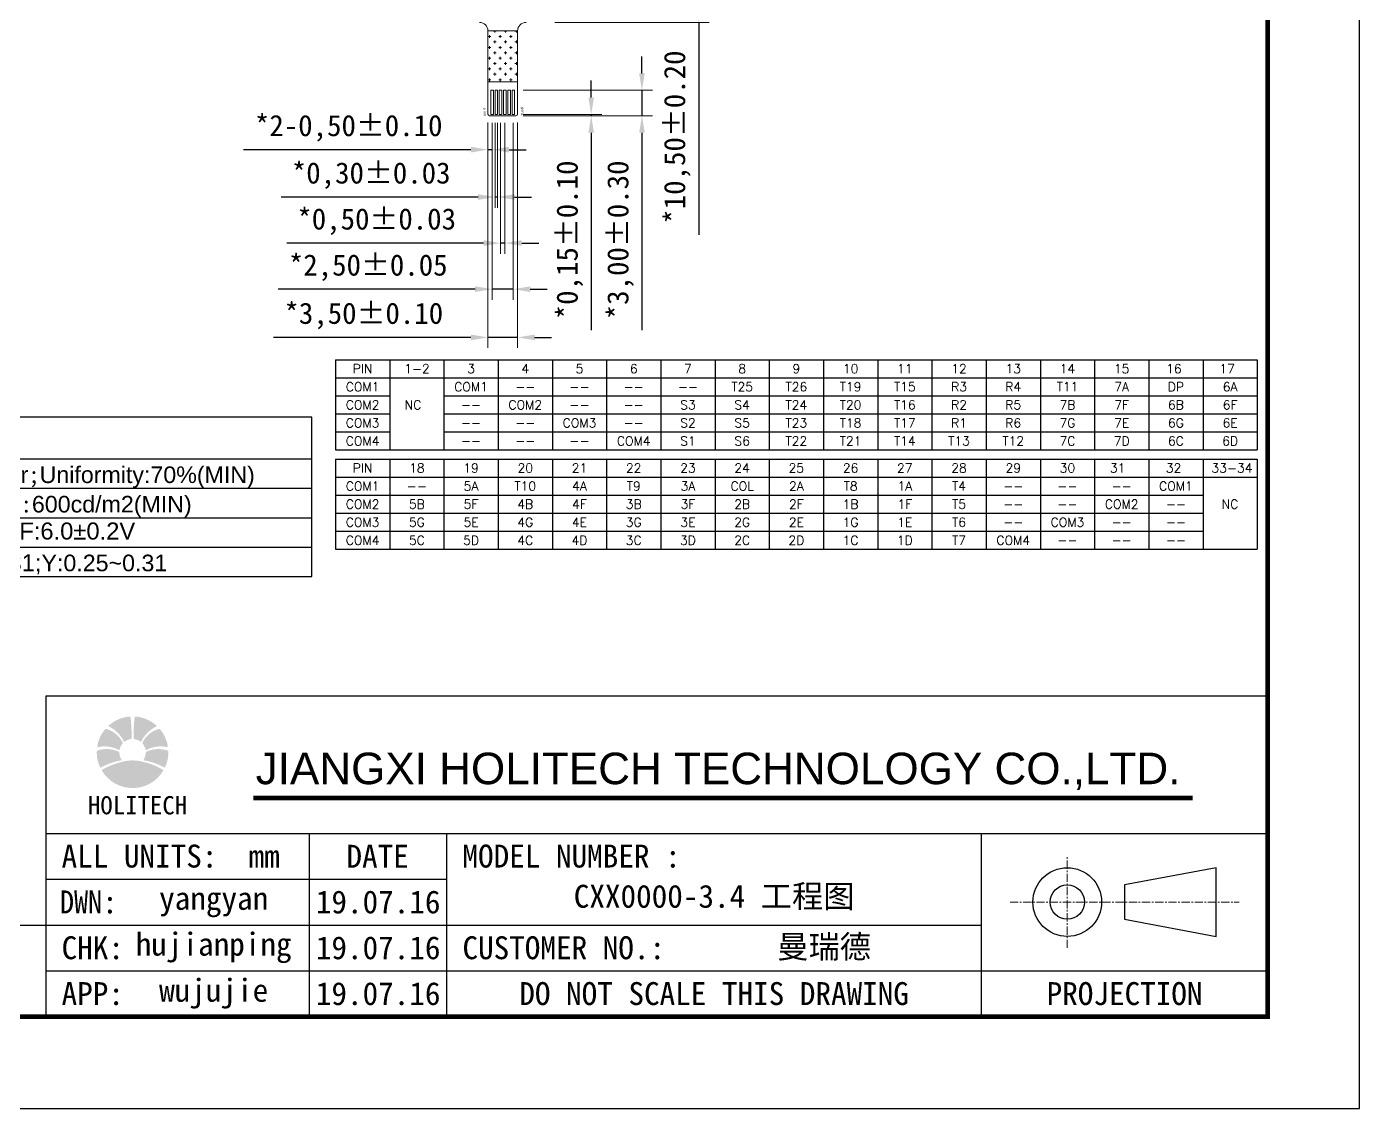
# Model space of a CAD drawing. Header units: millimetres. Extents: x 1946 to 4611, y 2266 to 2855.
# Drawn here: x 3872.1 to 4029.2, y 2517.6 to 2645 of the extents above; entities that cross this region are included whole.
import ezdxf
from ezdxf.enums import TextEntityAlignment as Align

# ---------------------------------------------------------------- set-up
doc = ezdxf.new("R2010")
doc.units = ezdxf.units.MM
doc.linetypes.add('CENTER', pattern=[0.6, 0.375, -0.075, 0.075, -0.075])
for name, color, linetype, lineweight in [('Axis', 8, 'CENTER', 0), ('EMI', 5, 'Continuous', 0), ('FPC', 30, 'Continuous', 0), ('TEXT', 7, 'Continuous', 30)]:
    doc.layers.add(name, color=color, linetype=linetype, lineweight=lineweight)
doc.layers.add('Dim', color=4, linetype='Continuous')
doc.styles.add('Arial', font='arial.ttf')
doc.styles.add('SSSoft_Romans', font='Romans')
doc.styles.add('宋体', font='')
doc.styles.get('宋体').set_extended_font_data('SimSun')
doc.dimstyles.new('DIM', dxfattribs={"dimtxt": 2.5, "dimasz": 2, "dimexe": 1.25, "dimexo": 1, "dimgap": 1, "dimtad": 1, "dimzin": 1, "dimtxsty": '宋体', "dimcen": 2.5, "dimazin": 0, "dimtfac": 1, "dimtmove": 0, "dimatfit": 3, "dimfxl": 0, "dimlwe": 0, "dimarcsym": 0})

# ---------------------------------------------------------------- blocks, each defined once
blk = doc.blocks.new('HOLITECH')
h = blk.add_hatch(color=94)
h.set_gradient(color1=(0, 143, 0), color2=(255, 255, 0), tint=1, name='SPHERICAL')
edge = h.paths.add_edge_path()
edge.add_arc((-0.1830832347582145, -1.043674020013441), 4.367101844234435, 97.7798262540382, 127.0413251149676)
edge.add_arc((-2.892096416544518, 2.545918237935439), 0.1300000000001482, 206.9862268349366, 307.04132511499614, ccw=False)
edge.add_arc((-13.14048650722816, -2.672794543641771), 11.37062878921896, 26.98622683487357, 63.39548301360759)
edge.add_arc((-7.990164766995804, 7.610135414279284), 0.1300000000001142, 132.0553711426193, 243.3954830136484, ccw=False)
edge.add_arc((-0.1830832347582145, -1.043674020013441), 11.78499634388865, 94.9013541973153, 132.0553711425881, ccw=False)
edge.add_arc((-1.162230730762076, 10.37441629242539), 0.3250000000000163, 6.089298582743879, 94.90135419731553, ccw=False)
edge.add_arc((-61.88755424450392, 3.896222615349416), 61.39489363971696, -0.28113038328069706, 6.089298582750303, ccw=False)
edge.add_arc((-0.81823768731374, 3.605239674395875), 0.3249999999998697, 277.7798262540329, 358.1910647346718, ccw=False)
edge = h.paths.add_edge_path()
edge.add_arc((-4.873582475478088, -1.166297792078126), 0.3249999999999854, 1.4975430730339099, 65.14411431817848, ccw=False)
edge.add_arc((-0.183083234759124, -1.043674020013441), 4.367101844233858, 181.4975430730245, 214.2015881882942)
edge.add_arc((-3.902478742343192, -3.57152331448799), 0.1299999999999506, -80.134791760094, 34.20158818832158, ccw=False)
edge.add_arc((-0.1563196480351507, -25.11327155985521), 21.73505489191939, 99.86520823993209, 118.4052929153832)
edge.add_arc((-10.65040838275172, -5.709145105351126), 0.3250000000000212, 204.0233744117898, 298.4052929153554, ccw=False)
edge.add_arc((-0.1830832347582145, -1.043674020013782), 11.7849963438887, 178.8316168528916, 204.0233744117891, ccw=False)
edge.add_arc((-11.64069690403721, -0.8099964483656095), 0.3249999999999751, 108.8279899814425, 178.8316168528866, ccw=False)
edge.add_arc((-8.701604370186487, -9.429718854349517), 9.432023623487417, 65.14411431816421, 108.82798998144759, ccw=False)
edge = h.paths.add_edge_path()
edge.add_arc((-9.36791015724748, -8.878844060849588), 9.765425792504875, 61.17724591781393, 101.970827766661)
edge.add_arc((-11.46080208539615, 0.9921485969907735), 0.3250000000000069, 169.7673235738127, 281.9708277666717, ccw=False)
edge.add_arc((-0.1830832347582145, -1.043674020013668), 11.78499634388885, 139.9894566670372, 169.7673235738063, ccw=False)
edge.add_arc((-8.960594079362636, 6.324284962960974), 0.3249999999998676, 74.48873394389938, 139.9894566670215, ccw=False)
edge.add_arc((-11.1729941349322, -1.64728485364617), 8.597885793175422, 26.19716754630292, 74.48873394389858, ccw=False)
edge.add_arc((-3.749897559670899, 2.004875682429542), 0.3250000000001081, -40.520450902741516, 26.197167546310084, ccw=False)
edge.add_arc((-0.1830832347582145, -1.043674020013441), 4.367101844234476, 139.4795490972513, 169.2780043997368)
edge.add_arc((-4.601672190497993, -0.2070160028807777), 0.1300000000000006, 243.349994601729, 349.2780043997533, ccw=False)
edge = h.paths.add_edge_path()
edge.add_arc((-0.1830832347577598, -1.043674020013441), 4.367101844234435, 52.958674885032394, 82.2201737459618, ccw=False)
edge.add_arc((2.525929947028544, 2.545918237935439), 0.1300000000001482, 232.9586748850039, 333.0137731650634)
edge.add_arc((12.77432003771173, -2.672794543641771), 11.37062878921896, 116.60451698639241, 153.0137731651264, ccw=False)
edge.add_arc((7.623998297479829, 7.610135414279284), 0.1300000000001142, 296.6045169863517, 407.9446288573806)
edge.add_arc((-0.1830832347577598, -1.043674020013441), 11.78499634388865, 47.94462885741186, 85.0986458026847)
edge.add_arc((0.7960642612456468, 10.37441629242539), 0.3250000000000163, 85.09864580268453, 173.9107014172561)
edge.add_arc((61.52138777498749, 3.896222615349416), 61.39489363971696, 173.9107014172497, 180.2811303832807)
edge.add_arc((0.452071217797311, 3.605239674395875), 0.3249999999998697, 181.8089352653282, 262.2201737459671)
edge = h.paths.add_edge_path()
edge.add_arc((4.507416005962114, -1.166297792078126), 0.3249999999999854, 114.8558856818215, 178.5024569269661)
edge.add_arc((-0.183083234757305, -1.043674020013441), 4.367101844233858, 325.7984118117058, 358.5024569269755, ccw=False)
edge.add_arc((3.536312272826763, -3.57152331448799), 0.1299999999999506, 145.7984118116784, 260.1347917600941)
edge.add_arc((-0.2098468214812783, -25.11327155985521), 21.73505489191939, 61.5947070846168, 80.13479176006791, ccw=False)
edge.add_arc((10.28424191323575, -5.709145105351126), 0.3250000000000212, 241.5947070846446, 335.9766255882103)
edge.add_arc((-0.1830832347582145, -1.043674020013782), 11.7849963438887, 335.9766255882108, 361.1683831471083)
edge.add_arc((11.27453043452078, -0.8099964483656095), 0.3249999999999751, 1.168383147113416, 71.17201001855753)
edge.add_arc((8.335437900670513, -9.429718854349517), 9.432023623487417, 71.17201001855238, 114.8558856818358)
edge = h.paths.add_edge_path()
edge.add_arc((9.00174368773105, -8.878844060849588), 9.765425792504875, 78.02917223333901, 118.82275408218601, ccw=False)
edge.add_arc((11.09463561588018, 0.9921485969907735), 0.3250000000000069, 258.0291722333283, 370.2326764261873)
edge.add_arc((-0.1830832347582145, -1.043674020013668), 11.78499634388885, 10.23267642619374, 40.01054333296282)
edge.add_arc((8.594427609846662, 6.324284962960974), 0.3249999999998676, 40.0105433329785, 105.5112660561006)
edge.add_arc((10.80682766541577, -1.64728485364617), 8.597885793175422, 105.5112660561014, 153.8028324536971)
edge.add_arc((3.383731090154924, 2.004875682429542), 0.3250000000001081, 153.8028324536899, 220.5204509027415)
edge.add_arc((-0.1830832347582145, -1.043674020013441), 4.367101844234476, 10.721995600263199, 40.52045090274868, ccw=False)
edge.add_arc((4.235505720981564, -0.2070160028807777), 0.1300000000000006, 190.7219956002467, 296.650005398271)
edge = h.paths.add_edge_path()
edge.add_arc((-0.1830832347582145, -16.74353248954515), 13, 79.01266659772953, 100.9873334022705)
edge.add_arc((1.98611279196075, -27.91626521556407), 24.38136055001271, 100.9873334022703, 119.7578517505367)
edge.add_arc((-9.953912373059666, -7.032197556918391), 0.325, 119.7578517505274, 211.5040571619366)
edge.add_arc((-0.1830832347582145, -1.043674020013441), 11.78499634388876, 211.5040571619304, 328.4963594451465)
edge.add_arc((9.587789446828992, -7.032126511447586), 0.3249999999999915, 328.4963594451419, 421.5480495951247)
edge.add_arc((-2.352279261476724, -27.91626521556407), 24.38136055001271, 60.25954825181987, 79.01266659772966)
at = {"color": 94, "true_color": 0x00ad00, "insert": (1.452665850140889, -18.53004855065602), "char_height": 6, "attachment_point": 5, "style": '宋体'}
blk.add_mtext('HOLITECH', dxfattribs=at)
blk = doc.blocks.new('工程图框')
at = {"color": 4}
blk.add_lwpolyline([(-525, 0), (0, 0), (0, 371.2500000000005), (-525, 371.2500000000005)], close=True, dxfattribs=at)
at = {"const_width": 0.625}
blk.add_lwpolyline([(-512.5, 12.5), (-12.5, 12.5), (-12.5, 358.7500000000005), (-512.5, 358.7500000000005)], close=True, dxfattribs=at)
at = {"color": 0}
for points in [[(-179.1666666666661, 12.5), (-179.1666666666661, 56.25), (-12.5, 56.25), (-12.5, 12.5), (-179.1000006933864, 12.5)], [(-179.1666666666661, 37.5), (-12.5, 37.5)], [(-143.2291666666661, 12.5), (-143.2291666666661, 37.5)], [(-51.5625, 12.49999999999818), (-51.5625, 37.5)], [(-179.1666666666661, 31.25), (-124.4791666666661, 31.25)], [(-512.5, 25), (-51.5625, 25)], [(-179.1666666666661, 18.75), (-12.5, 18.75)]]:
    blk.add_lwpolyline(points, dxfattribs=at)
at = {"color": 1, "const_width": 0.625, "flags": 128}
blk.add_lwpolyline([(-150.8714327149737, 42.31321795024542), (-22.74643271497371, 42.31321795024542)], dxfattribs=at)
blk.add_lwpolyline([(-124.4791666666661, 12.49999999999818), (-124.4791666666661, 37.5)])
at = {"color": 0}
blk.add_lwpolyline([(-19.53125, 23.4375), (-19.53125, 32.8125), (-32.03125, 30.46875), (-32.03125, 25.78125)], close=True, dxfattribs=at)
for radius in [4.6875, 2.34375]:
    blk.add_circle((-39.84375, 28.125), radius, dxfattribs=at)
at = {"layer": 'Axis', "linetype": 'CENTER', "ltscale": 3, "flags": 128}
for points in [[(-39.84375, 21.875), (-39.84375, 34.375)], [(-47.65625, 28.125), (-16.40625, 28.125)]]:
    blk.add_lwpolyline(points, dxfattribs=at)
at = {"xscale": 0.4144504980115298, "yscale": 0.4144504980114926, "zscale": 0.4144504980114861}
blk.add_blockref('HOLITECH', (-167.2811648118332, 48.99384795242304), dxfattribs=at)
at = {"color": 4, "insert": (-150.5606433241592, 45.95535683883872), "char_height": 4.3, "attachment_point": 4, "style": 'Arial'}
blk.add_mtext('{\\C3;JIANGXI HOLITECH TECHNOLOGY CO.,LTD.}', dxfattribs=at)
at = {"color": 0, "char_height": 3.125, "style": '宋体'}
for s, insert, width, attachment_point in [(' ALL UNITS:  mm', (-179.1666666666661, 34.375), 4.884981308350689e-13, 4), ('{\\W0.9; DWN}:', (-179.1666666666661, 28.125), 4.884981308350689e-13, 4), (' CHK:', (-179.1666666666661, 21.875), 4.884981308350689e-13, 4), (' APP:', (-179.1666666666661, 15.625), 4.884981308350689e-13, 4), ('PROJECTION', (-32.03125, 15.625), 6.661338147750939e-13, 5)]:
    blk.add_mtext(s, dxfattribs=dict(at, insert=insert, width=width, attachment_point=attachment_point))
at = {"color": 0, "char_height": 3.125, "attachment_point": 4, "style": '宋体'}
for s, insert in [(' MODEL NUMBER :', (-124.4791666666661, 34.375)), ('{\\C256; CUSTOMER NO.:}', (-124.4791666666661, 21.87499999999937))]:
    blk.add_mtext(s, dxfattribs=dict(at, insert=insert))
at = {"color": 1, "insert": (-88.02083333333212, 15.625), "char_height": 3.125, "width": 6.661338147750939e-13, "attachment_point": 5, "style": '宋体'}
blk.add_mtext('DO NOT SCALE THIS DRAWING', dxfattribs=at)
at = {"layer": 'Dim', "color": 0, "insert": (-133.9254095247325, 34.375), "char_height": 3.125, "attachment_point": 5, "style": '宋体'}
blk.add_mtext('DATE', dxfattribs=at)
blk = doc.blocks.new('*D108')
at = {"layer": 'Defpoints', "color": 0}
for p in [(3933.317912540574, 2656.024527375496), (3933.317912540574, 2645.524527375496), (3951.292339981849, 2645.524527375496)]:
    blk.add_point(p, dxfattribs=at)
at = {"layer": 'Dim', "color": 0, "lineweight": 0}
for p, q in [((3934.317912540574, 2656.024527375496), (3952.542339981849, 2656.024527375496)), ((3934.317912540574, 2645.524527375496), (3952.542339981849, 2645.524527375496))]:
    blk.add_line(p, q, dxfattribs=at)
at = {"layer": 'Dim', "color": 0, "lineweight": -2}
for p, q in [((3951.292339981849, 2654.024527375496), (3951.292339981849, 2647.524527375496)), ((3951.292339981849, 2645.524527375496), (3951.292339981849, 2620.496749597718))]:
    blk.add_line(p, q, dxfattribs=at)
at = {"layer": 'Dim', "color": 0}
for points in [[(3950.959006648516, 2654.024527375496), (3951.625673315183, 2654.024527375496), (3951.292339981849, 2656.024527375496)], [(3950.959006648516, 2647.524527375496), (3951.625673315183, 2647.524527375496), (3951.292339981849, 2645.524527375496)]]:
    blk.add_solid(points, dxfattribs=at)
at = {"layer": 'Dim', "color": 0, "insert": (3948.771506648515, 2632.010638486608), "char_height": 2.5, "attachment_point": 5, "rotation": 90, "style": '宋体'}
blk.add_mtext('{\\C2;*}10,50%%P0.20', dxfattribs=at)
blk = doc.blocks.new('*D109')
at = {"layer": 'Defpoints', "color": 0}
for p in [(3926.442912540573, 2634.724527375496), (3926.942912540573, 2634.674527375496), (3926.442912540573, 2630.530883615225)]:
    blk.add_point(p, dxfattribs=at)
at = {"layer": 'Dim', "color": 0, "lineweight": 0}
for p, q in [((3926.442912540573, 2633.724527375496), (3926.442912540573, 2629.280883615225)), ((3926.942912540573, 2633.674527375496), (3926.942912540573, 2629.280883615225))]:
    blk.add_line(p, q, dxfattribs=at)
at = {"layer": 'Dim', "color": 0, "lineweight": -2}
for p, q in [((3924.442912540573, 2630.530883615225), (3897.637356985018, 2630.530883615225)), ((3926.942912540573, 2630.530883615225), (3926.442912540573, 2630.530883615225)), ((3928.942912540573, 2630.530883615225), (3930.942912540573, 2630.530883615225))]:
    blk.add_line(p, q, dxfattribs=at)
at = {"layer": 'Dim', "color": 0}
for points in [[(3924.442912540573, 2630.864216948559), (3924.442912540573, 2630.197550281892), (3926.442912540573, 2630.530883615225)], [(3928.942912540573, 2630.864216948559), (3928.942912540573, 2630.197550281892), (3926.942912540573, 2630.530883615225)]]:
    blk.add_solid(points, dxfattribs=at)
at = {"layer": 'Dim', "color": 0, "insert": (3910.040134762795, 2633.051716948559), "char_height": 2.5, "attachment_point": 5, "style": '宋体'}
blk.add_mtext('{\\C2;*}2-0,50%%P0.10', dxfattribs=at)
blk = doc.blocks.new('*D85')
at = {"layer": 'Defpoints', "color": 0}
for p in [(3927.292912540573, 2634.674527375496), (3927.592912540573, 2634.674527375496), (3927.292912540573, 2624.94652978091)]:
    blk.add_point(p, dxfattribs=at)
at = {"layer": 'Dim', "color": 0, "lineweight": 0}
for p, q in [((3927.292912540573, 2633.674527375496), (3927.292912540573, 2623.69652978091)), ((3927.592912540573, 2633.674527375496), (3927.592912540573, 2623.69652978091))]:
    blk.add_line(p, q, dxfattribs=at)
at = {"layer": 'Dim', "color": 0, "lineweight": -2}
for p, q in [((3925.292912540573, 2624.94652978091), (3902.08457920724, 2624.94652978091)), ((3927.592912540573, 2624.94652978091), (3927.292912540573, 2624.94652978091)), ((3929.592912540573, 2624.94652978091), (3931.592912540573, 2624.94652978091))]:
    blk.add_line(p, q, dxfattribs=at)
at = {"layer": 'Dim', "color": 0}
for points in [[(3925.292912540573, 2625.279863114244), (3925.292912540573, 2624.613196447577), (3927.292912540573, 2624.94652978091)], [(3929.592912540573, 2625.279863114244), (3929.592912540573, 2624.613196447577), (3927.592912540573, 2624.94652978091)]]:
    blk.add_solid(points, dxfattribs=at)
at = {"layer": 'Dim', "color": 0, "insert": (3912.688745873907, 2627.467363114244), "char_height": 2.5, "attachment_point": 5, "style": '宋体'}
blk.add_mtext('{\\C2;*}0,30%%P0.03', dxfattribs=at)
blk = doc.blocks.new('*D86')
at = {"layer": 'Defpoints', "color": 0}
for p in [(3927.942912540573, 2634.674527375496), (3928.442912540573, 2634.674527375496), (3927.942912540573, 2619.524857978181)]:
    blk.add_point(p, dxfattribs=at)
at = {"layer": 'Dim', "color": 0, "lineweight": 0}
for p, q in [((3927.942912540573, 2633.674527375496), (3927.942912540573, 2618.274857978181)), ((3928.442912540573, 2633.674527375496), (3928.442912540573, 2618.274857978181))]:
    blk.add_line(p, q, dxfattribs=at)
at = {"layer": 'Dim', "color": 0, "lineweight": -2}
for p, q in [((3925.942912540573, 2619.524857978181), (3902.73457920724, 2619.524857978181)), ((3928.442912540573, 2619.524857978181), (3927.942912540573, 2619.524857978181)), ((3930.442912540573, 2619.524857978181), (3932.442912540573, 2619.524857978181))]:
    blk.add_line(p, q, dxfattribs=at)
at = {"layer": 'Dim', "color": 0}
for points in [[(3925.942912540573, 2619.858191311514), (3925.942912540573, 2619.191524644848), (3927.942912540573, 2619.524857978181)], [(3930.442912540573, 2619.858191311514), (3930.442912540573, 2619.191524644848), (3928.442912540573, 2619.524857978181)]]:
    blk.add_solid(points, dxfattribs=at)
at = {"layer": 'Dim', "color": 0, "insert": (3913.338745873907, 2622.045691311514), "char_height": 2.5, "attachment_point": 5, "style": '宋体'}
blk.add_mtext('{\\C2;*}0,50%%P0.03', dxfattribs=at)
blk = doc.blocks.new('*D87')
at = {"layer": 'Defpoints', "color": 0}
for p in [(3926.942912540573, 2634.674527375496), (3929.442912540573, 2634.674527375496), (3926.942912540573, 2614.09709538622)]:
    blk.add_point(p, dxfattribs=at)
at = {"layer": 'Dim', "color": 0, "lineweight": 0}
for p, q in [((3926.942912540573, 2633.674527375496), (3926.942912540573, 2612.84709538622)), ((3929.442912540573, 2633.674527375496), (3929.442912540573, 2612.84709538622))]:
    blk.add_line(p, q, dxfattribs=at)
at = {"layer": 'Dim', "color": 0, "lineweight": -2}
for p, q in [((3924.942912540573, 2614.09709538622), (3901.73457920724, 2614.09709538622)), ((3929.442912540573, 2614.09709538622), (3926.942912540573, 2614.09709538622)), ((3931.442912540573, 2614.09709538622), (3933.442912540573, 2614.09709538622))]:
    blk.add_line(p, q, dxfattribs=at)
at = {"layer": 'Dim', "color": 0}
for points in [[(3924.942912540573, 2614.430428719553), (3924.942912540573, 2613.763762052886), (3926.942912540573, 2614.09709538622)], [(3931.442912540573, 2614.430428719553), (3931.442912540573, 2613.763762052886), (3929.442912540573, 2614.09709538622)]]:
    blk.add_solid(points, dxfattribs=at)
at = {"layer": 'Dim', "color": 0, "insert": (3912.338745873907, 2616.617928719553), "char_height": 2.5, "attachment_point": 5, "style": '宋体'}
blk.add_mtext('{\\C2;*}2,50%%P0.05', dxfattribs=at)
blk = doc.blocks.new('*D88')
at = {"layer": 'Defpoints', "color": 0}
for p in [(3926.442912540574, 2634.724527375496), (3929.942912540574, 2634.724527375496), (3926.442912540574, 2608.412206517057)]:
    blk.add_point(p, dxfattribs=at)
at = {"layer": 'Dim', "color": 0, "lineweight": 0}
for p, q in [((3926.442912540574, 2633.724527375496), (3926.442912540574, 2607.162206517057)), ((3929.942912540574, 2633.724527375496), (3929.942912540574, 2607.162206517057))]:
    blk.add_line(p, q, dxfattribs=at)
at = {"layer": 'Dim', "color": 0, "lineweight": -2}
for p, q in [((3924.442912540574, 2608.412206517057), (3901.192912540574, 2608.412206517057)), ((3929.942912540574, 2608.412206517057), (3926.442912540574, 2608.412206517057)), ((3931.942912540574, 2608.412206517057), (3933.942912540574, 2608.412206517057))]:
    blk.add_line(p, q, dxfattribs=at)
at = {"layer": 'Dim', "color": 0}
for points in [[(3924.442912540574, 2608.74553985039), (3924.442912540574, 2608.078873183723), (3926.442912540574, 2608.412206517057)], [(3931.942912540574, 2608.74553985039), (3931.942912540574, 2608.078873183723), (3929.942912540574, 2608.412206517057)]]:
    blk.add_solid(points, dxfattribs=at)
at = {"layer": 'Dim', "color": 0, "insert": (3911.817912540574, 2610.93303985039), "char_height": 2.5, "attachment_point": 5, "style": '宋体'}
blk.add_mtext('{\\C2;*}3,50%%P0.10', dxfattribs=at)
blk = doc.blocks.new('*D89')
at = {"layer": 'Defpoints', "color": 0}
for p in [(3929.592912540573, 2634.674527375496), (3929.592912540573, 2634.524527375496), (3938.624021171267, 2634.524527375496)]:
    blk.add_point(p, dxfattribs=at)
at = {"layer": 'Dim', "color": 0, "lineweight": -2}
for p, q in [((3938.624021171267, 2636.674527375496), (3938.624021171267, 2638.674527375496)), ((3938.624021171267, 2634.674527375496), (3938.624021171267, 2634.524527375496)), ((3938.624021171267, 2632.524527375496), (3938.624021171267, 2609.274527375496))]:
    blk.add_line(p, q, dxfattribs=at)
at = {"layer": 'Dim', "color": 0, "lineweight": 0}
for p, q in [((3930.592912540573, 2634.674527375496), (3939.874021171267, 2634.674527375496)), ((3930.592912540573, 2634.524527375496), (3939.874021171267, 2634.524527375496))]:
    blk.add_line(p, q, dxfattribs=at)
at = {"layer": 'Dim', "color": 0}
for points in [[(3938.290687837934, 2636.674527375496), (3938.957354504601, 2636.674527375496), (3938.624021171267, 2634.674527375496)], [(3938.290687837934, 2632.524527375496), (3938.957354504601, 2632.524527375496), (3938.624021171267, 2634.524527375496)]]:
    blk.add_solid(points, dxfattribs=at)
at = {"layer": 'Dim', "color": 0, "insert": (3936.103187837933, 2619.899527375497), "char_height": 2.5, "attachment_point": 5, "rotation": 90, "style": '宋体'}
blk.add_mtext('{\\C2;*}0,15%%P0.10', dxfattribs=at)
blk = doc.blocks.new('*D90')
at = {"layer": 'Defpoints', "color": 0}
for p in [(3929.592912540573, 2637.524527375496), (3929.592912540573, 2634.524527375496), (3944.606343425209, 2634.524527375496)]:
    blk.add_point(p, dxfattribs=at)
at = {"layer": 'Dim', "color": 0, "lineweight": -2}
for p, q in [((3944.606343425209, 2639.524527375496), (3944.606343425209, 2641.524527375496)), ((3944.606343425209, 2637.524527375496), (3944.606343425209, 2634.524527375496)), ((3944.606343425209, 2632.524527375496), (3944.606343425209, 2609.274527375496))]:
    blk.add_line(p, q, dxfattribs=at)
at = {"layer": 'Dim', "color": 0, "lineweight": 0}
for p, q in [((3930.592912540573, 2637.524527375496), (3945.856343425209, 2637.524527375496)), ((3930.592912540573, 2634.524527375496), (3945.856343425209, 2634.524527375496))]:
    blk.add_line(p, q, dxfattribs=at)
at = {"layer": 'Dim', "color": 0}
for points in [[(3944.273010091875, 2639.524527375496), (3944.939676758542, 2639.524527375496), (3944.606343425209, 2637.524527375496)], [(3944.273010091875, 2632.524527375496), (3944.939676758542, 2632.524527375496), (3944.606343425209, 2634.524527375496)]]:
    blk.add_solid(points, dxfattribs=at)
at = {"layer": 'Dim', "color": 0, "insert": (3942.085510091875, 2619.899527375497), "char_height": 2.5, "attachment_point": 5, "rotation": 90, "style": '宋体'}
blk.add_mtext('{\\C2;*}3,00%%P0.30', dxfattribs=at)

msp = doc.modelspace()

# ---------------------------------------------------------------- hatches: boundary and pattern name
at = {"layer": 'EMI', "lineweight": 0}
h = msp.add_hatch(dxfattribs=at)
h.set_pattern_fill('CROSS', color=256, scale=0.1, style=0)
h.set_pattern_definition([(0, (1445.519500020524, -0.9189909248996173), (0.635, 0.635), [0.3175, -0.9525000000000001]), (90, (1445.678250020525, -1.077740924899672), (-0.635, 0.635), [0.3175, -0.9525000000000001])])
h.paths.add_polyline_path([(3926.442912540574, 2644.524527375496), (3926.442912540574, 2638.524527375496), (3929.942912540574, 2638.524527375496), (3929.942912540574, 2644.524527375496)])
edge = h.paths.add_edge_path()
edge.add_line((3938.792912540574, 2670.950698385896), (3919.592912540573, 2670.950698385896))
edge.add_line((3919.592912540573, 2670.950698385896), (3919.592912540573, 2670.550698385896))
edge.add_arc((3920.592912540573, 2670.550698385896), 1, 180, 270)
edge.add_line((3920.592912540573, 2669.550698385896), (3925.192912540584, 2669.550698385896))
edge.add_arc((3925.193509215894, 2668.551275600797), 0.9994229632123934, -0.3591850106748211, 90.03420671760182, ccw=False)
edge.add_line((3926.192912540574, 2668.545010298196), (3926.192912540574, 2657.024527375496))
edge.add_line((3926.192912540574, 2657.024527375496), (3932.192912540574, 2657.024527375496))
edge.add_line((3932.192912540574, 2657.024527375496), (3932.192912540574, 2668.545010298196))
edge.add_arc((3933.19230781636, 2668.551283604166), 0.9994149646823255, 89.9653315721655, 180.3596467220819, ccw=False)
edge.add_line((3933.192912540543, 2669.550698385896), (3937.792912540574, 2669.550698385896))
edge.add_arc((3937.792912540574, 2670.550698385896), 1, 270, 360)
edge.add_line((3938.792912540574, 2670.550698385896), (3938.792912540574, 2670.950698385896))

# ---------------------------------------------------------------- linework, layer by layer
at = {"layer": 'Dim'}
for p, q in [((3908.484480051834, 2605.783157248597), (4017.126774326822, 2605.783157248597)), ((3908.484480051834, 2605.783157248597), (3908.484480051834, 2595.143546375267)), ((3914.87520324448, 2605.783157248597), (3914.87520324448, 2595.143546375267)), ((3921.265926437126, 2605.783157248597), (3921.265926437126, 2595.143546375267)), ((3927.656649629773, 2605.783157248597), (3927.656649629773, 2595.143546375267)), ((3934.047372822419, 2605.783157248597), (3934.047372822419, 2595.143546375267)), ((3940.438096015066, 2605.783157248597), (3940.438096015066, 2595.143546375267)), ((3946.828819207712, 2605.783157248597), (3946.828819207712, 2595.143546375267)), ((3953.219542400358, 2605.783157248597), (3953.219542400358, 2595.143546375267)), ((3959.610265593005, 2605.783157248597), (3959.610265593005, 2595.143546375267)), ((3966.000988785651, 2605.783157248597), (3966.000988785651, 2595.143546375267)), ((3972.391711978298, 2605.783157248597), (3972.391711978298, 2595.143546375267)), ((3978.782435170944, 2605.783157248597), (3978.782435170944, 2595.143546375267)), ((3985.17315836359, 2605.783157248597), (3985.17315836359, 2595.143546375267)), ((3991.563881556237, 2605.783157248597), (3991.563881556237, 2595.143546375267)), ((3997.954604748883, 2605.783157248597), (3997.954604748883, 2595.143546375267)), ((4004.345327941529, 2605.783157248597), (4004.345327941529, 2595.143546375267)), ((4010.736051134176, 2605.783157248597), (4010.736051134176, 2595.143546375267)), ((4017.126774326822, 2605.783157248597), (4017.126774326822, 2595.143546375267)), ((3908.484480051834, 2603.655235073931), (4017.126774326822, 2603.655235073931)), ((3908.484480051834, 2601.527312899265), (3914.87520324448, 2601.527312899265)), ((3921.265926437126, 2601.527312899265), (4017.126774326822, 2601.527312899265)), ((3908.484480051834, 2599.399390724599), (3914.87520324448, 2599.399390724599)), ((3921.265926437126, 2599.399390724599), (4017.126774326822, 2599.399390724599)), ((3908.484480051834, 2597.271468549933), (3914.87520324448, 2597.271468549933)), ((3921.265926437126, 2597.271468549933), (4017.126774326822, 2597.271468549933)), ((3908.484480051834, 2595.143546375266), (4017.126774326822, 2595.143546375266)), ((3908.484480051834, 2594.079585287933), (4017.126774326822, 2594.079585287933)), ((3908.484480051834, 2594.079585287933), (3908.484480051834, 2583.439974414603)), ((3914.87520324448, 2594.079585287933), (3914.87520324448, 2583.439974414603)), ((3921.265926437126, 2594.079585287933), (3921.265926437126, 2583.439974414603)), ((3927.656649629772, 2594.079585287933), (3927.656649629772, 2583.439974414603)), ((3934.047372822419, 2594.079585287933), (3934.047372822419, 2583.439974414603)), ((3940.438096015065, 2594.079585287933), (3940.438096015065, 2583.439974414603)), ((3946.828819207711, 2594.079585287933), (3946.828819207711, 2583.439974414603)), ((3953.219542400358, 2594.079585287933), (3953.219542400358, 2583.439974414603)), ((3959.610265593004, 2594.079585287933), (3959.610265593004, 2583.439974414603)), ((3966.000988785651, 2594.079585287933), (3966.000988785651, 2583.439974414603)), ((3972.391711978297, 2594.079585287933), (3972.391711978297, 2583.439974414603)), ((3978.782435170943, 2594.079585287933), (3978.782435170943, 2583.439974414603)), ((3985.17315836359, 2594.079585287933), (3985.17315836359, 2583.439974414603)), ((3991.563881556236, 2594.079585287933), (3991.563881556236, 2583.439974414603)), ((3997.954604748883, 2594.079585287933), (3997.954604748883, 2583.439974414603)), ((4004.345327941529, 2594.079585287933), (4004.345327941529, 2583.439974414603)), ((4010.736051134175, 2594.079585287933), (4010.736051134175, 2583.439974414603)), ((4017.126774326822, 2594.079585287933), (4017.126774326822, 2583.439974414603)), ((3908.484480051834, 2591.951663113267), (4017.126774326822, 2591.951663113267)), ((3908.484480051834, 2589.823740938601), (4010.736051134175, 2589.823740938601)), ((3908.484480051834, 2587.695818763935), (4010.736051134175, 2587.695818763935)), ((3908.484480051834, 2585.567896589269), (4010.736051134175, 2585.567896589269)), ((3908.484480051834, 2583.439974414603), (4017.126774326822, 2583.439974414603))]:
    msp.add_line(p, q, dxfattribs=at)
at = {"layer": 'EMI'}
msp.add_lwpolyline([(3926.442912540574, 2644.524527375496), (3926.442912540574, 2638.524527375496), (3929.942912540574, 2638.524527375496), (3929.942912540574, 2644.524527375496)], close=True, dxfattribs=at)
at = {"layer": 'FPC'}
msp.add_lwpolyline([(3925.442912540574, 2645.524527375496, -0.414213562373095), (3926.442912540574, 2644.524527375496), (3926.442912540574, 2634.724527375496, 0.414213562373095), (3926.642912540573, 2634.524527375496), (3929.742912540573, 2634.524527375496, 0.414213562373095), (3929.942912540574, 2634.724527375496), (3929.942912540574, 2644.524527375496, -0.414213562373095), (3930.942912540574, 2645.524527375496)], format="xyb", dxfattribs=at)
for points in [[(3926.792912540573, 2634.674527375496), (3927.092912540573, 2634.674527375496), (3927.092912540573, 2637.524527375496), (3926.792912540573, 2637.524527375496)], [(3927.292912540573, 2634.674527375496), (3927.592912540573, 2634.674527375496), (3927.592912540573, 2637.524527375496), (3927.292912540573, 2637.524527375496)], [(3927.792912540573, 2634.674527375496), (3928.092912540573, 2634.674527375496), (3928.092912540573, 2637.524527375496), (3927.792912540573, 2637.524527375496)], [(3928.292912540573, 2634.674527375496), (3928.592912540573, 2634.674527375496), (3928.592912540573, 2637.524527375496), (3928.292912540573, 2637.524527375496)], [(3928.792912540573, 2634.674527375496), (3929.092912540573, 2634.674527375496), (3929.092912540573, 2637.524527375496), (3928.792912540573, 2637.524527375496)], [(3929.292912540573, 2634.674527375496), (3929.592912540573, 2634.674527375496), (3929.592912540573, 2637.524527375496), (3929.292912540573, 2637.524527375496)]]:
    msp.add_lwpolyline(points, close=True, dxfattribs=at)
at = {"layer": 'TEXT', "color": 4, "lineweight": 30}
for p, q in [((3905.687641163774, 2599.009918227449), (3782.202314362557, 2599.009918227449)), ((3905.687641163775, 2580.227798218317), (3905.687641163774, 2599.009918227449)), ((3838.327944112228, 2594.099616829084), (3905.687641163774, 2594.099616829084)), ((3856.232809147943, 2590.635818698315), (3905.687641163774, 2590.635818698315)), ((3856.232809147943, 2587.166478538316), (3905.687641163774, 2587.166478538316)), ((3856.232809147942, 2583.697138378316), (3905.687641163774, 2583.697138378316)), ((3838.327944112228, 2580.227798218317), (3905.687641163774, 2580.227798218317))]:
    msp.add_line(p, q, dxfattribs=at)

# ---------------------------------------------------------------- block references
at = {"lineweight": 0, "xscale": 0.864, "yscale": 0.864, "zscale": 0.864}
msp.add_blockref('工程图框', (4029.162261303839, 2517.572975220109), dxfattribs=at)

# ---------------------------------------------------------------- texts
at = {"layer": 'Dim', "style": '宋体'}
for s, p in [('pin6', (3925.937750704578, 2635.421339696599)), ('pin1', (3930.394533192419, 2635.494078092136))]:
    msp.add_text(s, height=0.3, rotation=270, dxfattribs=at).set_placement(p)
at = {"layer": 'Dim', "style": 'SSSoft_Romans'}
for s, p in [('PIN', (3911.679841648157, 2604.719196161264)), ('1-2', (3918.082707549136, 2604.719196161264)), ('3', (3924.46128803345, 2604.719196161264)), ('4', (3930.852011226096, 2604.719196161264)), ('5', (3937.242734418743, 2604.719196161264)), ('6', (3943.633457611389, 2604.719196161264)), ('7', (3950.024180804036, 2604.719196161264)), ('8', (3956.414903996682, 2604.719196161264)), ('9', (3962.805627189329, 2604.719196161264)), ('10', (3969.196350381975, 2604.719196161264)), ('11', (3975.587073574622, 2604.719196161264)), ('12', (3981.977796767268, 2604.719196161264)), ('13', (3988.368519959914, 2604.719196161264)), ('14', (3994.75924315256, 2604.719196161264)), ('15', (4001.149966345206, 2604.719196161264)), ('16', (4007.297253661013, 2604.719196161264)), ('17', (4013.576668950276, 2604.719196161264)), ('COM1', (3911.679841648157, 2602.591273986598)), ('COM1', (3924.46128803345, 2602.591273986598)), ('T25', (3956.414903996682, 2602.591273986598)), ('T26', (3962.805627189328, 2602.591273986598)), ('T19', (3969.196350381974, 2602.591273986598)), ('T15', (3975.587073574621, 2602.591273986598)), ('R3', (3981.977796767268, 2602.591273986598)), ('R4', (3988.368519959914, 2602.591273986598)), ('T11', (3994.75924315256, 2602.591273986598)), ('7A', (4001.149966345206, 2602.591273986598)), ('DP', (4007.540689537852, 2602.591273986598)), ('6A', (4013.931412730499, 2602.591273986598)), ('--', (3930.852011226096, 2602.591273986598)), ('--', (3937.242734418742, 2602.591273986598)), ('--', (3943.633457611389, 2602.591273986598)), ('--', (3950.024180804035, 2602.591273986598)), ('COM2', (3911.679841648157, 2600.463351811932)), ('NC', (3917.618860372942, 2600.463351811932)), ('--', (3924.46128803345, 2600.463351811932)), ('COM2', (3930.852011226096, 2600.463351811932)), ('--', (3937.242734418742, 2600.463351811932)), ('--', (3943.633457611389, 2600.463351811932)), ('S3', (3950.024180804035, 2600.463351811932)), ('S4', (3956.414903996682, 2600.463351811932)), ('T24', (3962.805627189328, 2600.463351811932)), ('T20', (3969.196350381974, 2600.463351811932)), ('T16', (3975.587073574621, 2600.463351811932)), ('R2', (3981.977796767268, 2600.463351811932)), ('R5', (3988.368519959914, 2600.463351811932)), ('7B', (3994.75924315256, 2600.463351811932)), ('7F', (4001.149966345206, 2600.463351811932)), ('6B', (4007.540689537852, 2600.463351811932)), ('6F', (4013.931412730499, 2600.463351811932)), ('COM3', (3911.679841648157, 2598.335429637266)), ('--', (3924.46128803345, 2598.335429637266)), ('--', (3930.852011226096, 2598.335429637266)), ('COM3', (3937.242734418742, 2598.335429637266)), ('--', (3943.633457611389, 2598.335429637266)), ('S2', (3950.024180804035, 2598.335429637266)), ('S5', (3956.414903996682, 2598.335429637266)), ('T23', (3962.805627189328, 2598.335429637266)), ('T18', (3969.196350381974, 2598.335429637266)), ('T17', (3975.587073574621, 2598.335429637266)), ('R1', (3981.977796767268, 2598.335429637266)), ('R6', (3988.368519959914, 2598.335429637266)), ('7G', (3994.75924315256, 2598.335429637266)), ('7E', (4001.149966345206, 2598.335429637266)), ('6G', (4007.540689537852, 2598.335429637266)), ('6E', (4013.931412730499, 2598.335429637266)), ('COM4', (3911.679841648157, 2596.2075074626)), ('COM4', (3943.633457611389, 2596.2075074626)), ('S1', (3950.024180804035, 2596.2075074626)), ('S6', (3956.414903996682, 2596.2075074626)), ('T22', (3962.805627189328, 2596.2075074626)), ('T21', (3969.196350381974, 2596.2075074626)), ('T14', (3975.587073574621, 2596.2075074626)), ('T13', (3981.977796767268, 2596.2075074626)), ('T12', (3988.368519959914, 2596.2075074626)), ('7C', (3994.75924315256, 2596.2075074626)), ('7D', (4001.149966345206, 2596.2075074626)), ('6C', (4007.540689537852, 2596.2075074626)), ('6D', (4013.931412730499, 2596.2075074626)), ('--', (3924.46128803345, 2596.2075074626)), ('--', (3930.852011226096, 2596.2075074626)), ('--', (3937.242734418742, 2596.2075074626)), ('PIN', (3911.679841648157, 2593.015624200601)), ('18', (3918.070564840803, 2593.015624200601)), ('19', (3924.461288033449, 2593.015624200601)), ('20', (3930.852011226096, 2593.015624200601)), ('21', (3937.242734418742, 2593.015624200601)), ('22', (3943.633457611389, 2593.015624200601)), ('23', (3950.024180804035, 2593.015624200601)), ('24', (3956.414903996682, 2593.015624200601)), ('25', (3962.805627189328, 2593.015624200601)), ('26', (3969.196350381975, 2593.015624200601)), ('27', (3975.587073574621, 2593.015624200601)), ('28', (3981.977796767267, 2593.015624200601)), ('29', (3988.368519959914, 2593.015624200601)), ('30', (3994.75924315256, 2593.015624200601)), ('31', (4000.667906644946, 2593.015624200601)), ('32', (4007.264798504655, 2593.015624200601)), ('33-34', (4014.145994811073, 2593.015624200601)), ('COM1', (3911.679841648157, 2590.887702025934)), ('--', (3918.070564840803, 2590.887702025934)), ('5A', (3924.461288033449, 2590.887702025934)), ('T10', (3930.852011226095, 2590.887702025934)), ('4A', (3937.242734418742, 2590.887702025934)), ('T9', (3943.633457611388, 2590.887702025934)), ('3A', (3950.024180804035, 2590.887702025934)), ('COL', (3956.414903996681, 2590.887702025934)), ('2A', (3962.805627189327, 2590.887702025934)), ('T8', (3969.196350381974, 2590.887702025934)), ('1A', (3975.587073574621, 2590.887702025934)), ('T4', (3981.977796767267, 2590.887702025934)), ('--', (3988.368519959914, 2590.887702025934)), ('--', (3994.75924315256, 2590.887702025934)), ('--', (4001.149966345205, 2590.887702025934)), ('COM1', (4007.540689537852, 2590.887702025934)), ('COM2', (3911.679841648157, 2588.759779851268)), ('5B', (3918.070564840803, 2588.759779851268)), ('5F', (3924.461288033449, 2588.759779851268)), ('4B', (3930.852011226095, 2588.759779851268)), ('4F', (3937.242734418742, 2588.759779851268)), ('3B', (3943.633457611388, 2588.759779851268)), ('3F', (3950.024180804035, 2588.759779851268)), ('2B', (3956.414903996681, 2588.759779851268)), ('2F', (3962.805627189327, 2588.759779851268)), ('1B', (3969.196350381974, 2588.759779851268)), ('1F', (3975.587073574621, 2588.759779851268)), ('T5', (3981.977796767267, 2588.759779851268)), ('COM2', (4001.149966345205, 2588.759779851268)), ('NC', (4013.915256153914, 2588.759779851268)), ('COM3', (3911.679841648157, 2586.631857676602)), ('5G', (3918.070564840803, 2586.631857676602)), ('5E', (3924.461288033449, 2586.631857676602)), ('4G', (3930.852011226095, 2586.631857676602)), ('4E', (3937.242734418742, 2586.631857676602)), ('3G', (3943.633457611388, 2586.631857676602)), ('3E', (3950.024180804035, 2586.631857676602)), ('2G', (3956.414903996681, 2586.631857676602)), ('2E', (3962.805627189327, 2586.631857676602)), ('1G', (3969.196350381974, 2586.631857676602)), ('1E', (3975.587073574621, 2586.631857676602)), ('T6', (3981.977796767267, 2586.631857676602)), ('--', (3988.368519959914, 2588.759779851268)), ('COM3', (3994.75924315256, 2586.631857676602)), ('--', (3994.75924315256, 2588.759779851268)), ('--', (4007.540689537852, 2588.759779851268)), ('--', (3988.368519959914, 2586.631857676602)), ('--', (4001.149966345205, 2586.631857676602)), ('--', (4007.540689537852, 2586.631857676602)), ('COM4', (3911.679841648157, 2584.503935501936)), ('5C', (3918.070564840803, 2584.503935501936)), ('5D', (3924.461288033449, 2584.503935501936)), ('4C', (3930.852011226095, 2584.503935501936)), ('4D', (3937.242734418742, 2584.503935501936)), ('3C', (3943.633457611388, 2584.503935501936)), ('3D', (3950.024180804035, 2584.503935501936)), ('2C', (3956.414903996681, 2584.503935501936)), ('2D', (3962.805627189327, 2584.503935501936)), ('1C', (3969.196350381974, 2584.503935501936)), ('1D', (3975.587073574621, 2584.503935501936)), ('T7', (3981.977796767267, 2584.503935501936)), ('COM4', (3988.368519959914, 2584.503935501936)), ('--', (3994.75924315256, 2584.503935501936)), ('--', (4001.149966345205, 2584.503935501936)), ('--', (4007.540689537852, 2584.503935501936))]:
    msp.add_text(s, height=1.063961087333073, dxfattribs=at).set_placement(p, align=Align.MIDDLE)
at = {"layer": 'Dim', "color": 4, "lineweight": 0, "char_height": 2.7, "attachment_point": 5, "style": '宋体'}
for s, insert in [('19.07.16', (3913.512261303841, 2541.872975220109)), ('CXX0000-3.4 工程图', (3953.112261303839, 2542.412975220109)), ('yangyan', (3894.123961189202, 2541.872975220109)), ('hujianping', (3894.123961189202, 2536.47297522011)), ('19.07.16', (3913.512261303841, 2536.47297522011)), ('曼瑞德', (3966.080136665637, 2536.47297522011)), ('wujujie', (3894.123961189202, 2531.072975220109)), ('19.07.16', (3913.512261303841, 2531.072975220109))]:
    msp.add_mtext(s, dxfattribs=dict(at, insert=insert))
at = {"layer": 'TEXT', "char_height": 1.957063679999783, "width": 53.75044346834748, "attachment_point": 1, "style": 'Arial'}
for s, insert in [('White Color{\\fSimSun|b0|i0|c0|p2;;}Uniformity:70%(MIN)', (3857.995813318501, 2593.207591043985)), ('Luminance{\\fSimSun|b0|i0|c0|p2;:}600cd/m2(MIN)', (3857.995813318501, 2589.738250883986)), ('{\\H1.0235x;IF:30mA,VF:6.0%%P0.2V}', (3857.995813318501, 2586.600822284903)), ('{\\H1.0235x;X:0.25~0.31;}Y:0.25~0.31', (3857.884668389717, 2582.860867316058))]:
    msp.add_mtext(s, dxfattribs=dict(at, insert=insert))

# ---------------------------------------------------------------- dimensions: what is measured, and where the dimension line sits
at = {"layer": 'Dim'}
dim = msp.add_linear_dim(base=(3951.292339981849, 2645.524527375496), p1=(3933.317912540574, 2656.024527375496), p2=(3933.317912540574, 2645.524527375496), angle=90, text='{\\C2;*}<>%%P0.20', dimstyle='DIM', dxfattribs=at)
dim.commit()
dim.dimension.update_dxf_attribs({"geometry": '*D108', "text_midpoint": (3951.292339981849, 2632.010638486608), "dimtype": 160})
for base, p1, text, picture, middle in [((3944.606343425209, 2634.524527375496), (3929.592912540573, 2637.524527375496), '{\\C2;*}<>%%P0.30', '*D90', (3942.085510091875, 2619.899527375497)), ((3938.624021171267, 2634.524527375496), (3929.592912540573, 2634.674527375496), '{\\C2;*}<>%%P0.10', '*D89', (3936.103187837933, 2619.899527375497))]:
    dim = msp.add_linear_dim(base=base, p1=p1, p2=(3929.592912540573, 2634.524527375496), angle=90, text=text, dimstyle='DIM', dxfattribs=at)
    dim.commit()
    dim.dimension.update_dxf_attribs({"geometry": picture, "text_midpoint": middle})
for base, p1, p2, text, picture, middle in [((3926.442912540573, 2630.530883615225), (3926.942912540573, 2634.674527375496), (3926.442912540573, 2634.724527375496), '{\\C2;*}2-<>%%P0.10', '*D109', (3910.040134762795, 2633.051716948559)), ((3926.442912540574, 2608.412206517057), (3929.942912540574, 2634.724527375496), (3926.442912540574, 2634.724527375496), '{\\C2;*}<>%%P0.10', '*D88', (3911.817912540574, 2610.93303985039)), ((3926.942912540573, 2614.09709538622), (3929.442912540573, 2634.674527375496), (3926.942912540573, 2634.674527375496), '{\\C2;*}<>%%P0.05', '*D87', (3912.338745873907, 2616.617928719553)), ((3927.292912540573, 2624.94652978091), (3927.592912540573, 2634.674527375496), (3927.292912540573, 2634.674527375496), '{\\C2;*}<>%%P0.03', '*D85', (3912.688745873907, 2627.467363114244)), ((3927.942912540573, 2619.524857978181), (3928.442912540573, 2634.674527375496), (3927.942912540573, 2634.674527375496), '{\\C2;*}<>%%P0.03', '*D86', (3913.338745873907, 2622.045691311514))]:
    dim = msp.add_linear_dim(base=base, p1=p1, p2=p2, text=text, dimstyle='DIM', dxfattribs=at)
    dim.commit()
    dim.dimension.update_dxf_attribs({"geometry": picture, "text_midpoint": middle})

doc.saveas('drawing.dxf')
